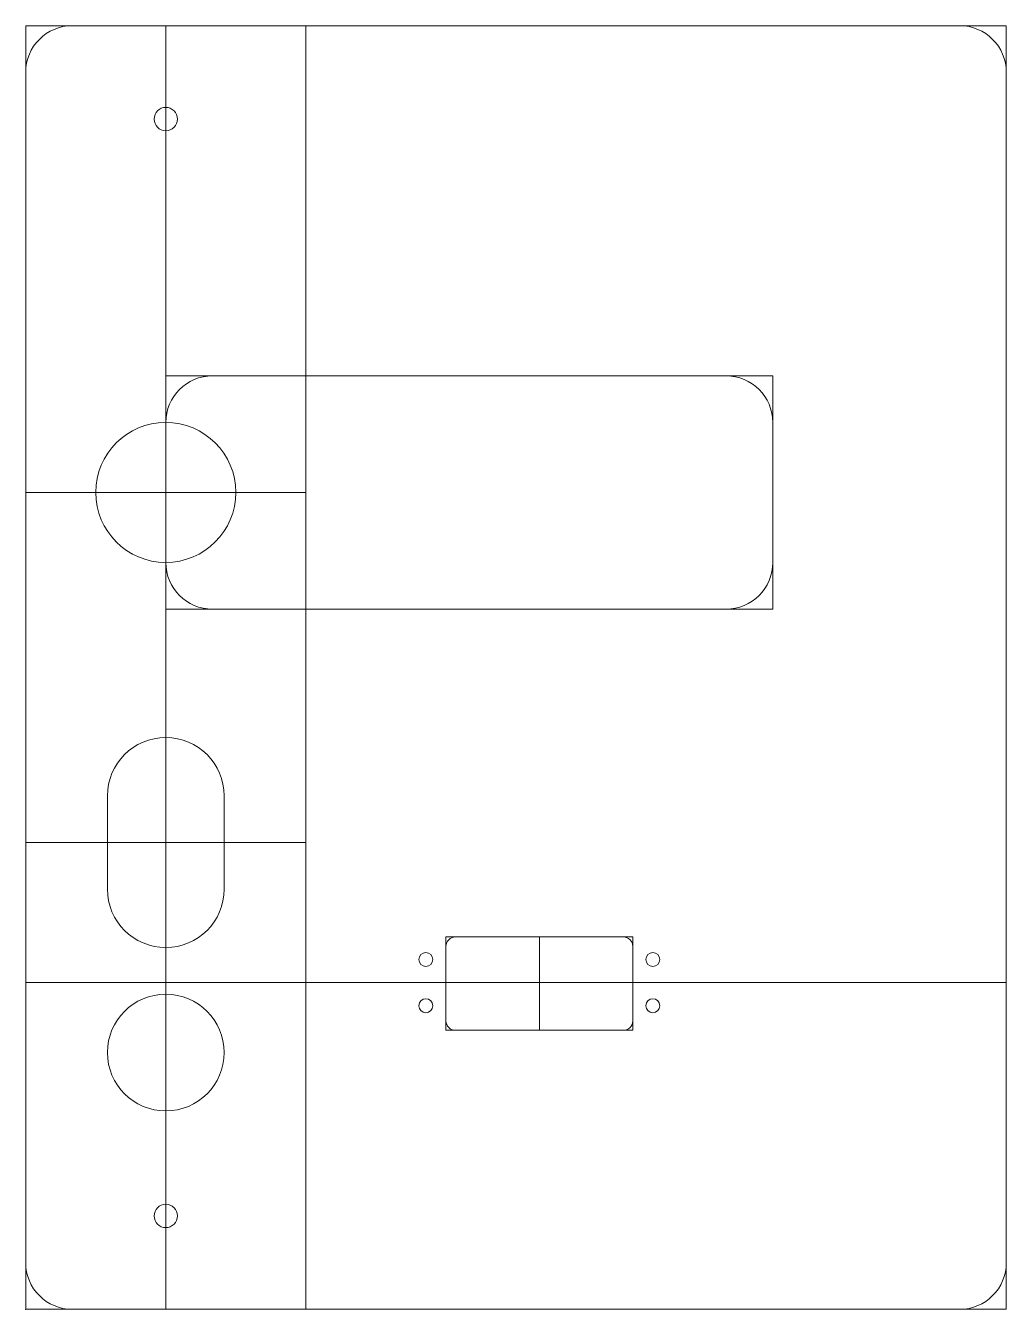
# Model space of a CAD drawing. Header units: millimetres. Extents: x 0 to 210, y 0 to 275.
import ezdxf
from ezdxf.lldxf.tags import DXFTag

# ---------------------------------------------------------------- set-up
doc = ezdxf.new("R2010")
doc.units = ezdxf.units.MM
doc.layers.add('1', color=7, linetype='Continuous', true_color=0xffffff)
doc.layers.add('61', color=7, linetype='Continuous', true_color=0xffffff)
tags = doc.linetypes.add('PHANTOM', pattern=[50.5, 18, -6.5, 6.5, -6.5, 6.5, -6.5]).pattern_tags.tags
tags[14:15] = [DXFTag(74, 4), DXFTag(75, 0), DXFTag(340, '0'), DXFTag(46, 0.0), DXFTag(50, 0.0), DXFTag(44, 0.0), DXFTag(45, 0.0)]
tags[12:13] = [DXFTag(74, 4), DXFTag(75, 0), DXFTag(340, '0'), DXFTag(46, 0.0), DXFTag(50, 0.0), DXFTag(44, 0.0), DXFTag(45, 0.0)]
tags[10:11] = [DXFTag(74, 4), DXFTag(75, 0), DXFTag(340, '0'), DXFTag(46, 0.0), DXFTag(50, 0.0), DXFTag(44, 0.0), DXFTag(45, 0.0)]
tags[8:9] = [DXFTag(74, 4), DXFTag(75, 0), DXFTag(340, '0'), DXFTag(46, 0.0), DXFTag(50, 0.0), DXFTag(44, 0.0), DXFTag(45, 0.0)]
tags[6:7] = [DXFTag(74, 4), DXFTag(75, 0), DXFTag(340, '0'), DXFTag(46, 0.0), DXFTag(50, 0.0), DXFTag(44, 0.0), DXFTag(45, 0.0)]
tags[4:5] = [DXFTag(74, 4), DXFTag(75, 0), DXFTag(340, '0'), DXFTag(46, 0.0), DXFTag(50, 0.0), DXFTag(44, 0.0), DXFTag(45, 0.0)]

msp = doc.modelspace()

# ---------------------------------------------------------------- linework, layer by layer
at = {"layer": '1', "color": 3, "linetype": 'Continuous', "lineweight": 18}
for p, q in [((0, 275), (0, 0)), ((0, 275), (10, 275)), ((200, 275), (210, 275)), ((210, 0), (210, 275)), ((30, 200), (159.973584, 200)), ((159.973584, 200), (159.973584, 150)), ((159.973584, 150), (30, 150)), ((17.5, 90), (17.5, 110)), ((42.5, 110), (42.5, 90)), ((90, 79.778135), (90, 59.778135)), ((130, 79.778135), (90, 79.778135)), ((130, 59.778135), (130, 79.778135)), ((90, 59.778135), (130, 59.778135)), ((0, 0), (10, 0)), ((60, 0), (210, 0))]:
    msp.add_line(p, q, dxfattribs=at)
at = {"layer": '1', "color": 30, "linetype": 'Continuous', "lineweight": 13}
for p, q in [((200, 275), (10, 275)), ((10, 0), (60, 0))]:
    msp.add_line(p, q, dxfattribs=at)
at = {"layer": '1', "color": 3, "linetype": 'PHANTOM', "lineweight": 18}
for p, q in [((30, 275), (30, 0)), ((60, 0), (60, 275)), ((0, 175), (60, 175)), ((0, 100), (60, 100)), ((110, 79.778135), (110, 59.778135)), ((0, 70), (210, 70))]:
    msp.add_line(p, q, dxfattribs=at)
at = {"layer": '1', "color": 3, "linetype": 'Continuous', "lineweight": 18}
for centre, radius in [((30, 255), 2.5), ((30, 175), 15), ((85.7, 74.95), 1.5), ((134.3, 74.95), 1.5), ((30, 55), 12.5), ((85.7, 65.05), 1.5), ((134.3, 65.05), 1.5), ((30, 20), 2.5)]:
    msp.add_circle(centre, radius, dxfattribs=at)
at = {"layer": '1', "color": 30, "linetype": 'Continuous', "lineweight": 13}
for centre, radius, start, end in [((10, 265), 10, 90, 180), ((200, 265), 10, 0, 90), ((40, 190), 10, 90, 180), ((149.973584, 190), 10, 360, 90), ((40, 160), 10, 180, 270), ((149.973584, 160), 10, 270, 360), ((92, 77.778135), 2, 90, 180), ((128, 77.778135), 2, 0, 90), ((92, 61.778135), 2, 180, 270), ((128, 61.778135), 2, 270, 0), ((10, 10), 10, 180, 270), ((200, 10), 10, 270, 0)]:
    msp.add_arc(centre, radius, start, end, dxfattribs=at)
at = {"layer": '1', "color": 3, "linetype": 'Continuous', "lineweight": 18}
for centre, start, end in [((30, 110), 0, 180), ((30, 90), 180, 0)]:
    msp.add_arc(centre, 12.5, start, end, dxfattribs=at)
at = {"layer": '61', "color": 5, "linetype": 'Continuous', "lineweight": 18}
msp.add_point((0, 0), dxfattribs=at)

doc.saveas('drawing.dxf')
